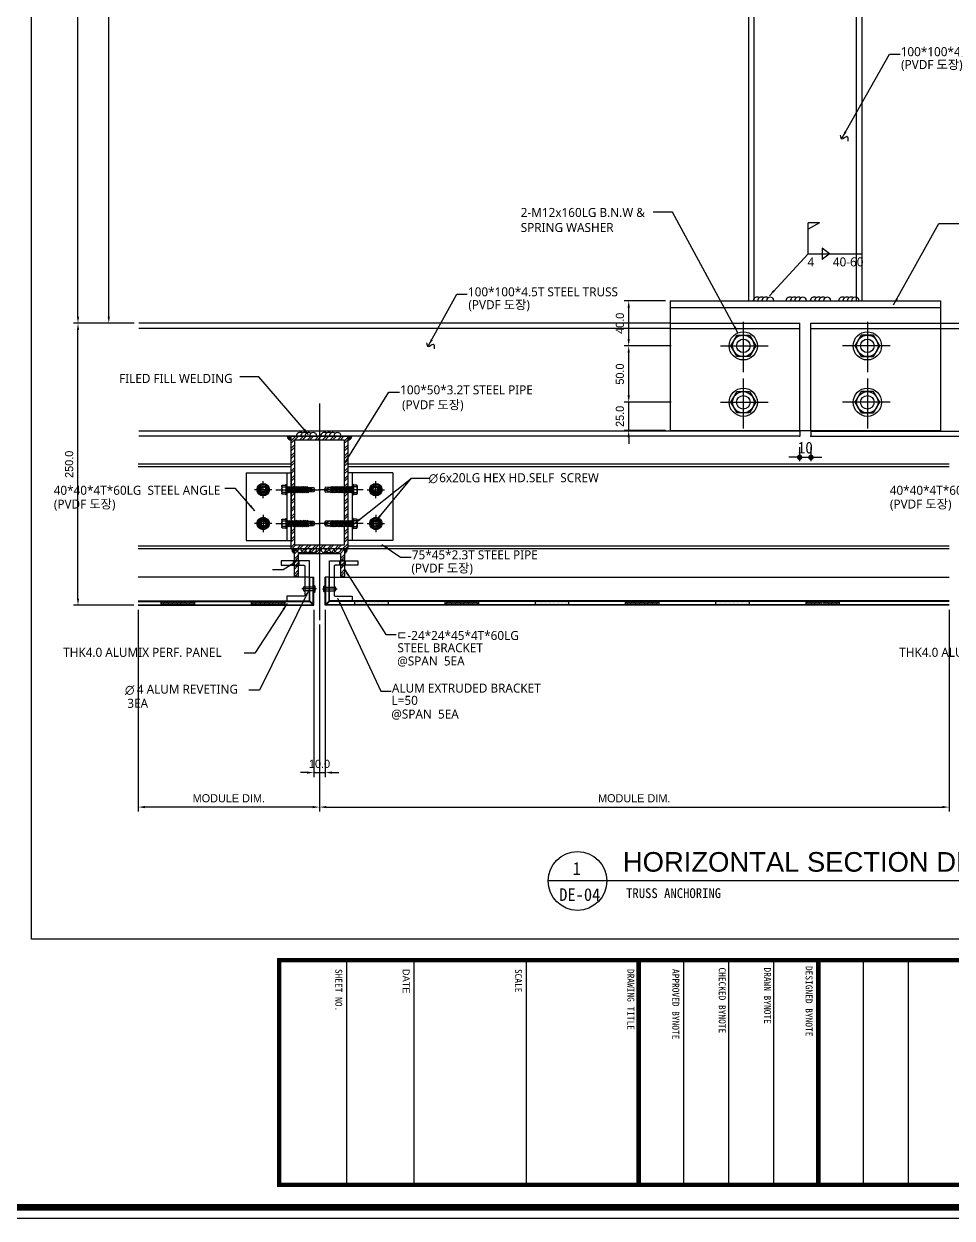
# Model space of a CAD drawing. Header units: millimetres. Extents: x 7297 to 60227, y -7497 to 19324.
# Drawn here: x 44869 to 45692, y 3223 to 4282 of the extents above; entities that cross this region are included whole.
import ezdxf
from ezdxf.enums import TextEntityAlignment as Align

# ---------------------------------------------------------------- set-up
doc = ezdxf.new("R2010")
doc.units = ezdxf.units.MM
for name, color, linetype in [('NS_BRACKET_NUTS', 1, 'Continuous'), ('NS_COL_GREEN', 3, 'Continuous'), ('NS_COL_MAGENTA', 6, 'Continuous'), ('NS_COL_RED', 1, 'Continuous'), ('NS_COL_WHITE', 7, 'Continuous'), ('NS_COL_YELLOW', 2, 'Continuous'), ('NS_DIM', 1, 'Continuous'), ('NS_FORM', 7, 'Continuous'), ('NS_FRAME', 253, 'Continuous'), ('NS_PIPE_FRAME', 2, 'Continuous'), ('NS_TEXT', 2, 'Continuous'), ('NS_TEXT_TITLE', 141, 'Continuous')]:
    doc.layers.add(name, color=color, linetype=linetype)
doc.styles.add('Expo M', font='Expo M.ttf')
doc.styles.add('TITLE BLOCK-V(r1.1)$0$Address', font='arial.ttf')
doc.styles.add('돋움체', font='')
doc.styles.add('맑은고딕', font='malgun.ttf')
doc.styles.get('돋움체').set_extended_font_data('DotumChe')
doc.dimstyles.new('K-D60', dxfattribs={"dimscale": 60, "dimtxt": 3.2, "dimasz": 1.5, "dimexe": 1, "dimexo": 3, "dimgap": 1, "dimtad": 1, "dimdec": 0, "dimzin": 12, "dimdsep": 46, "dimtxsty": '돋움체', "dimblk": 'DOT', "dimcen": 0, "dimdle": 1.5, "dimclrd": 150, "dimclre": 150, "dimclrt": 2, "dimadec": 4, "dimazin": 3, "dimtm": 1e-09, "dimtfac": 1, "dimtdec": 0, "dimtix": 1, "dimtmove": 2, "dimatfit": 0, "dimldrblk": 'DOT', "dimfxl": 1, "dimtolj": 1, "dimtzin": 1, "dimarcsym": 0})
doc.dimstyles.new('N-SPACE', dxfattribs={"dimscale": 4, "dimtxt": 1.8, "dimasz": 1.5, "dimexe": 1, "dimexo": 1, "dimgap": 1, "dimtad": 1, "dimtoh": 1, "dimdec": 1, "dimzin": 1, "dimdsep": 46, "dimtxsty": 'Expo M', "dimcen": 2, "dimclrd": 1, "dimclre": 1, "dimclrt": 2, "dimadec": 1, "dimazin": 0, "dimtfac": 1, "dimtdec": 1, "dimtix": 1, "dimtmove": 1, "dimatfit": 3, "dimfxl": 1, "dimtolj": 1, "dimtzin": 1, "dimarcsym": 0})

# ---------------------------------------------------------------- blocks, each defined once
blk = doc.blocks.new('*D1057')
at = {"layer": 'Defpoints', "color": 0, "transparency": 16777216}
for p in [(45125.7, 3766.5), (45135.7, 3766.5), (45135.7, 3618.2)]:
    blk.add_point(p, dxfattribs=at)
at = {"layer": 'NS_DIM', "color": 1, "lineweight": -2, "transparency": 16777216}
for p, q in [((45125.7, 3762.5), (45125.7, 3614.2)), ((45135.7, 3762.5), (45135.7, 3614.2)), ((45119.7, 3618.2), (45113.7, 3618.2)), ((45125.7, 3618.2), (45135.7, 3618.2)), ((45141.7, 3618.2), (45147.7, 3618.2))]:
    blk.add_line(p, q, dxfattribs=at)
at = {"layer": 'NS_DIM', "color": 1, "transparency": 16777216}
for points in [[(45119.7, 3619.2), (45119.7, 3617.2), (45125.7, 3618.2)], [(45141.7, 3619.2), (45141.7, 3617.2), (45135.7, 3618.2)]]:
    blk.add_solid(points, dxfattribs=at)
at = {"layer": 'NS_DIM', "color": 2, "transparency": 16777216, "insert": (45130.7, 3625.9), "char_height": 7.2, "attachment_point": 5, "style": 'Expo M'}
blk.add_mtext('\\A1;10.0', dxfattribs=at)
blk = doc.blocks.new('HEXA-5.5X30')
for p, q in [((-9.6, 0), (30, 0)), ((-4.5, -3.3), (-4.5, 3.3)), ((0, -2), (0.7, 2)), ((0.4, -2.8), (1.1, 2.8)), ((0.7, 2), (0.5, 2)), ((0.7, 2), (1.1, 2.8)), ((1.1, 2.8), (1.8, 2)), ((1.8, 2), (1.2, -2)), ((1.6, -2), (2.3, 2)), ((1.8, 2), (2.3, 2)), ((2, -2.8), (2.7, 2.8)), ((2.3, 2), (2.7, 2.8)), ((2.7, 2.8), (3.4, 2)), ((3.4, 2), (2.8, -2)), ((3.2, -2), (3.9, 2)), ((3.4, 2), (3.9, 2)), ((3.6, -2.8), (4.3, 2.8)), ((3.9, 2), (4.3, 2.8)), ((4.3, 2.8), (5, 2)), ((5, 2), (4.4, -2)), ((4.8, -2), (5.5, 2)), ((5, 2), (5.5, 2)), ((5.2, -2.8), (5.9, 2.8)), ((5.5, 2), (5.9, 2.8)), ((5.9, 2.8), (6.6, 2)), ((6.6, 2), (6, -2)), ((6.4, -2), (7.1, 2)), ((6.6, 2), (7.1, 2)), ((6.8, -2.8), (7.5, 2.8)), ((7.1, 2), (7.5, 2.8)), ((7.5, 2.8), (8.2, 2)), ((8.2, 2), (7.6, -2)), ((8, -2), (8.7, 2)), ((8.2, 2), (8.7, 2)), ((8.4, -2.8), (9.1, 2.8)), ((8.7, 2), (9.1, 2.8)), ((9.1, 2.8), (9.8, 2)), ((9.8, 2), (9.2, -2)), ((9.6, -2), (10.3, 2)), ((9.8, 2), (10.3, 2)), ((10, -2.8), (10.7, 2.8)), ((10.3, 2), (10.7, 2.8)), ((10.7, 2.8), (11.4, 2)), ((11.4, 2), (10.8, -2)), ((11.2, -2), (11.9, 2)), ((11.4, 2), (11.9, 2)), ((11.6, -2.8), (12.3, 2.8)), ((11.9, 2), (12.3, 2.8)), ((12.3, 2.8), (13, 2)), ((13, 2), (12.4, -2)), ((13, 2), (13.5, 2)), ((13.2, -2.8), (13.9, 2.8)), ((14.6, 2), (15.1, 2)), ((14.8, -2.8), (15.5, 2.8)), ((16.2, 2), (16.7, 2)), ((16.4, -2.8), (17.1, 2.8)), ((17.8, 2), (18.3, 2)), ((18, -2.8), (18.7, 2.8)), ((25, 0), (19, -0.7)), ((25, 0), (19.4, 2)), ((19.4, -2), (25, 0)), ((0.4, -2.8), (0, -2)), ((1.2, -2), (0.4, -2.8)), ((1.2, -2), (1.6, -2)), ((2, -2.8), (1.6, -2)), ((2.8, -2), (2, -2.8)), ((2.8, -2), (3.2, -2)), ((3.6, -2.8), (3.2, -2)), ((4.4, -2), (3.6, -2.8)), ((4.4, -2), (4.8, -2)), ((5.2, -2.8), (4.8, -2)), ((6, -2), (5.2, -2.8)), ((6, -2), (6.4, -2)), ((6.8, -2.8), (6.4, -2)), ((7.6, -2), (6.8, -2.8)), ((7.6, -2), (8, -2)), ((8.4, -2.8), (8, -2)), ((9.2, -2), (8.4, -2.8)), ((9.2, -2), (9.6, -2)), ((10, -2.8), (9.6, -2)), ((10.8, -2), (10, -2.8)), ((10.8, -2), (11.2, -2)), ((11.6, -2.8), (11.2, -2)), ((12.4, -2), (11.6, -2.8)), ((12.4, -2), (12.8, -2)), ((14, -2), (14.4, -2)), ((15.6, -2), (16, -2)), ((17.2, -2), (17.6, -2))]:
    blk.add_line(p, q)
for points in [[(-4.1, -2.5, 0.476693), (-4.1, -4), (-1, -4), (-1, 4), (-4.1, 4, 0.476693), (-4.1, 2.5)], [(-1, 2.5), (-4.1, 2.5, 0.136257), (-4.1, -2.5), (-1, -2.5)]]:
    blk.add_lwpolyline(points, format="xyb")
for points in [[(-1, -4), (-1, -4.5), (0, -4.5), (0, 4.5), (-1, 4.5), (-1, 4)], [(18.8, -2), (23.6, -2.1), (25, 0), (23.6, 2.1), (19.4, 2)]]:
    blk.add_lwpolyline(points)
for points in [[(13.9, 2.8), (14.6, 2), (14, -2), (13.2, -2.8), (12.8, -2), (13.5, 2)], [(15.5, 2.8), (16.2, 2), (15.6, -2), (14.8, -2.8), (14.4, -2), (15.1, 2)], [(17.1, 2.8), (17.8, 2), (17.2, -2), (16.4, -2.8), (16, -2), (16.7, 2)], [(18.7, 2.8), (19.4, 2), (18.8, -2), (18, -2.8), (17.6, -2), (18.3, 2)]]:
    blk.add_lwpolyline(points, close=True)
blk.add_arc((0.5, 2.5), 0.5, 180, 270)
blk = doc.blocks.new('M10-H')
for p, q in [((-15.5, 0), (15.5, 0)), ((0, 15.5), (0, -15.5))]:
    blk.add_line(p, q)
blk.add_lwpolyline([(-4.9, 8.5), (-9.8, 0), (-4.9, -8.5), (4.9, -8.5), (9.8, 0), (4.9, 8.5), (-4.9, 8.5)])
for radius in [10.5, 8.5, 5]:
    blk.add_circle((0, 0), radius)
blk.add_arc((0, 0), 4, 90, 0)
blk = doc.blocks.new('_Dot')
at = {"linetype": 'ByBlock', "lineweight": -2}
blk.add_line((-0.5, 0), (-1, 0), dxfattribs=at)
at = {"linetype": 'ByBlock', "const_width": 0.5}
blk.add_lwpolyline([(-0.25, 0, 1), (0.25, 0, 1)], format="xyb", close=True, dxfattribs=at)
blk = doc.blocks.new('*D113')
at = {"lineweight": -2, "ltscale": 20, "transparency": 16777216}
for p, q in [((45551.7, 3897.7), (45546.8, 3897.7)), ((45556.5, 3906.8), (45556.5, 3894.4)), ((45556.5, 3897.7), (45566.5, 3897.7)), ((45566.5, 3906.8), (45566.5, 3894.4)), ((45571.4, 3897.7), (45576.3, 3897.7))]:
    blk.add_line(p, q, dxfattribs=at)
at = {"ltscale": 20, "transparency": 16777216}
for p in [(45556.5, 3916.5), (45566.5, 3916.5), (45566.5, 3897.7)]:
    blk.add_point(p, dxfattribs=at)
at = {"lineweight": -2, "ltscale": 20, "transparency": 16777216, "xscale": 4.875, "yscale": 4.875, "zscale": 4.875}
blk.add_blockref('_Dot', (45556.5, 3897.7), dxfattribs=at)
at = {"lineweight": -2, "ltscale": 20, "transparency": 16777216, "xscale": 4.875, "yscale": 4.875, "zscale": 4.875, "rotation": 180}
blk.add_blockref('_Dot', (45566.5, 3897.7), dxfattribs=at)
at = {"ltscale": 20, "transparency": 16777216, "insert": (45561.5, 3906.2), "char_height": 10.4, "attachment_point": 5, "style": '돋움체'}
blk.add_mtext('\\A1;10', dxfattribs=at)
blk = doc.blocks.new('*D501')
at = {"layer": 'NS_DIM', "color": 1, "lineweight": -2, "transparency": 16777216}
for p, q in [((44969.9, 3762.5), (44969.9, 3583.6)), ((45130.7, 3749.4), (45130.7, 3583.6)), ((45124.7, 3587.6), (44975.9, 3587.6))]:
    blk.add_line(p, q, dxfattribs=at)
at = {"layer": 'NS_DIM', "color": 1, "transparency": 16777216}
for points in [[(44975.9, 3588.6), (44975.9, 3586.6), (44969.9, 3587.6)], [(45124.7, 3588.6), (45124.7, 3586.6), (45130.7, 3587.6)]]:
    blk.add_solid(points, dxfattribs=at)
at = {"layer": 'NS_DIM', "color": 2, "transparency": 16777216, "insert": (45050.3, 3595.4), "char_height": 7.2, "attachment_point": 5, "style": 'Expo M'}
blk.add_mtext('\\A1;MODULE DIM.', dxfattribs=at)
blk = doc.blocks.new('*D500')
at = {"layer": 'NS_DIM', "color": 1, "lineweight": -2, "transparency": 16777216}
for p, q in [((45689, 3762.5), (45689, 3583.6)), ((45130.7, 3749.4), (45130.7, 3583.6)), ((45136.7, 3587.6), (45683, 3587.6))]:
    blk.add_line(p, q, dxfattribs=at)
at = {"layer": 'NS_DIM', "color": 1, "transparency": 16777216}
for points in [[(45136.7, 3588.6), (45136.7, 3586.6), (45130.7, 3587.6)], [(45683, 3588.6), (45683, 3586.6), (45689, 3587.6)]]:
    blk.add_solid(points, dxfattribs=at)
at = {"layer": 'NS_DIM', "color": 2, "transparency": 16777216, "insert": (45409.8, 3595.4), "char_height": 7.2, "attachment_point": 5, "style": 'Expo M'}
blk.add_mtext('\\A1;MODULE DIM.', dxfattribs=at)
blk = doc.blocks.new('*D497')
at = {"layer": 'NS_DIM', "color": 1, "lineweight": -2, "transparency": 16777216}
for p, q in [((44966.3, 4016.5), (44912.5, 4016.5)), ((44916.5, 3772.5), (44916.5, 4010.5)), ((44965.9, 3766.5), (44912.5, 3766.5))]:
    blk.add_line(p, q, dxfattribs=at)
at = {"layer": 'NS_DIM', "color": 1, "transparency": 16777216}
for points in [[(44915.5, 4010.5), (44917.5, 4010.5), (44916.5, 4016.5)], [(44915.5, 3772.5), (44917.5, 3772.5), (44916.5, 3766.5)]]:
    blk.add_solid(points, dxfattribs=at)
at = {"layer": 'NS_DIM', "color": 2, "transparency": 16777216, "insert": (44908.7, 3891.5), "char_height": 7.2, "attachment_point": 5, "rotation": 90, "style": 'Expo M'}
blk.add_mtext('\\A1;250.0', dxfattribs=at)
blk = doc.blocks.new('*D496')
at = {"layer": 'NS_DIM', "color": 1, "lineweight": -2, "transparency": 16777216}
for p, q in [((44970.2, 4826.5), (44912.5, 4826.5)), ((44916.5, 4022.5), (44916.5, 4820.5)), ((44966.3, 4016.5), (44912.5, 4016.5))]:
    blk.add_line(p, q, dxfattribs=at)
at = {"layer": 'NS_DIM', "color": 1, "transparency": 16777216}
for points in [[(44915.5, 4820.5), (44917.5, 4820.5), (44916.5, 4826.5)], [(44915.5, 4022.5), (44917.5, 4022.5), (44916.5, 4016.5)]]:
    blk.add_solid(points, dxfattribs=at)
at = {"layer": 'NS_DIM', "color": 2, "transparency": 16777216, "insert": (44908.7, 4421.5), "char_height": 7.2, "attachment_point": 5, "rotation": 90, "style": 'Expo M'}
blk.add_mtext('\\A1;810.0', dxfattribs=at)
blk = doc.blocks.new('*D495')
at = {"layer": 'NS_DIM', "color": 1, "lineweight": -2, "transparency": 16777216}
for p, q in [((45404.9, 3952.5), (45404.9, 3958.5)), ((45442.5, 3946.5), (45400.9, 3946.5)), ((45404.9, 3921.5), (45404.9, 3946.5)), ((45437.5, 3921.5), (45400.9, 3921.5)), ((45404.9, 3915.5), (45404.9, 3909.5))]:
    blk.add_line(p, q, dxfattribs=at)
at = {"layer": 'NS_DIM', "color": 1, "transparency": 16777216}
for points in [[(45403.9, 3952.5), (45405.9, 3952.5), (45404.9, 3946.5)], [(45403.9, 3915.5), (45405.9, 3915.5), (45404.9, 3921.5)]]:
    blk.add_solid(points, dxfattribs=at)
at = {"layer": 'NS_DIM', "color": 2, "transparency": 16777216, "insert": (45397.1, 3934), "char_height": 7.2, "attachment_point": 5, "rotation": 90, "style": 'Expo M'}
blk.add_mtext('\\A1;25.0', dxfattribs=at)
blk = doc.blocks.new('*D494')
at = {"layer": 'NS_DIM', "color": 1, "lineweight": -2, "transparency": 16777216}
for p, q in [((45442.5, 3996.5), (45400.9, 3996.5)), ((45404.9, 3952.5), (45404.9, 3990.5)), ((45442.5, 3946.5), (45400.9, 3946.5))]:
    blk.add_line(p, q, dxfattribs=at)
at = {"layer": 'NS_DIM', "color": 1, "transparency": 16777216}
for points in [[(45403.9, 3990.5), (45405.9, 3990.5), (45404.9, 3996.5)], [(45403.9, 3952.5), (45405.9, 3952.5), (45404.9, 3946.5)]]:
    blk.add_solid(points, dxfattribs=at)
at = {"layer": 'NS_DIM', "color": 2, "transparency": 16777216, "insert": (45397.1, 3971.5), "char_height": 7.2, "attachment_point": 5, "rotation": 90, "style": 'Expo M'}
blk.add_mtext('\\A1;50.0', dxfattribs=at)
blk = doc.blocks.new('*D493')
at = {"layer": 'NS_DIM', "color": 1, "lineweight": -2, "transparency": 16777216}
for p, q in [((45437.5, 4036.5), (45400.9, 4036.5)), ((45404.9, 4002.5), (45404.9, 4030.5)), ((45442.5, 3996.5), (45400.9, 3996.5))]:
    blk.add_line(p, q, dxfattribs=at)
at = {"layer": 'NS_DIM', "color": 1, "transparency": 16777216}
for points in [[(45403.9, 4030.5), (45405.9, 4030.5), (45404.9, 4036.5)], [(45403.9, 4002.5), (45405.9, 4002.5), (45404.9, 3996.5)]]:
    blk.add_solid(points, dxfattribs=at)
at = {"layer": 'NS_DIM', "color": 2, "transparency": 16777216, "insert": (45397.1, 4016.5), "char_height": 7.2, "attachment_point": 5, "rotation": 90, "style": 'Expo M'}
blk.add_mtext('\\A1;40.0', dxfattribs=at)
blk = doc.blocks.new('*D492')
at = {"layer": 'NS_DIM', "color": 1, "lineweight": -2, "transparency": 16777216}
for p, q in [((44970.2, 4623.5), (44939.8, 4623.5)), ((44943.8, 4022.5), (44943.8, 4617.5)), ((44966.3, 4016.5), (44939.8, 4016.5))]:
    blk.add_line(p, q, dxfattribs=at)
at = {"layer": 'NS_DIM', "color": 1, "transparency": 16777216}
for points in [[(44942.8, 4617.5), (44944.8, 4617.5), (44943.8, 4623.5)], [(44942.8, 4022.5), (44944.8, 4022.5), (44943.8, 4016.5)]]:
    blk.add_solid(points, dxfattribs=at)
at = {"layer": 'NS_DIM', "color": 2, "transparency": 16777216, "insert": (44936.1, 4320), "char_height": 7.2, "attachment_point": 5, "rotation": 90, "style": 'Expo M'}
blk.add_mtext('\\A1;607.0', dxfattribs=at)
blk = doc.blocks.new('AL-TEMPLATE')
at = {"color": 8}
for p, q in [((2716.82, 1259.85), (2800.02, 1259.85)), ((2716.82, 1243.21), (2800.02, 1243.21)), ((2716.82, 1209.93), (2800.02, 1209.93)), ((2716.82, 1193.29), (2800.02, 1193.29)), ((2716.82, 1176.65), (2800.02, 1176.65)), ((2716.82, 1118.41), (2800.02, 1118.41)), ((2716.82, 1076.81), (2800.02, 1076.81)), ((2716.82, 1051.85), (2800.02, 1051.85))]:
    blk.add_line(p, q, dxfattribs=at)
at = {"color": 7, "ltscale": 2}
blk.add_lwpolyline([(1972.34, 1515.25), (1972.34, 921.25), (2812.34, 921.25), (2812.34, 1515.25)], close=True, dxfattribs=at)
at = {"color": 8}
for points, const_width in [([(1976.34, 1509.45), (2808.34, 1509.45), (2808.34, 927.05), (1976.34, 927.05)], 2.5), ([(2716.82, 1409.8), (2800.02, 1409.8), (2800.02, 1026.89), (2716.82, 1026.89)], 1.66)]:
    blk.add_lwpolyline(points, close=True, dxfattribs=dict(at, const_width=const_width))
at = {"color": 9}
blk.add_lwpolyline([(1984.07, 1501.32), (2709.08, 1501.32), (2709.08, 935.18), (1984.07, 935.18)], close=True, dxfattribs=at)
at = {"color": 8, "const_width": 1.66}
for points in [[(2716.82, 1226.57), (2800.02, 1226.57)], [(2716.82, 1160.01), (2800.02, 1160.01)]]:
    blk.add_lwpolyline(points, dxfattribs=at)
at = {"color": 8, "attachment_point": 1}
for s, insert, char_height, width in [('DESIGNED BYNOTE', (2719.01, 1224.39), 2.5559, 438.9676), ('DRAWN BYNOTE', (2719.56, 1209.04), 2.5559, 438.9676), ('CHECKED BYNOTE', (2719.56, 1192.25), 2.5559, 438.9676), ('APPROVED BYNOTE', (2720.1, 1175.04), 2.5559, 438.9676), ('DRAWING TITLE', (2720.1, 1158.4), 2.5559, 438.9675), ('SCALE', (2720.1, 1116.8), 2.556, 438.9675), ('{\\fﾱﾼﾸﾲ|b0|i0|c129|p49;DATE}', (2720.1, 1075.2), 2.5559, 438.9675), ('SHEET NO.', (2720.1, 1050.24), 2.556, 438.9675)]:
    blk.add_mtext(s, dxfattribs=dict(at, insert=insert, char_height=char_height, width=width))

msp = doc.modelspace()

# ---------------------------------------------------------------- hatches: boundary and pattern name
at = {"layer": 'NS_COL_WHITE', "ltscale": 20}
h = msp.add_hatch(dxfattribs=at)
h.set_pattern_fill('ANSI32', color=256, scale=0.5)
h.set_pattern_definition([(45, (-856998.2986, -1038721.2185), (-3.367596045, 3.367596045), []), (45, (-856996.0536, -1038721.2185), (-3.367596045, 3.367596045), [])])
edge = h.paths.add_edge_path()
edge.add_line((45112.19, 3792.46), (45112.19, 3812.5))
edge.add_line((45112.19, 3812.5), (45149.19, 3812.5))
edge.add_line((45149.19, 3812.5), (45149.19, 3792.46))
edge.add_line((45149.19, 3792.46), (45153.19, 3792.46))
edge.add_line((45153.19, 3792.46), (45153.19, 3814.5))
edge.add_arc((45151.19, 3814.5), 2, 0, 90)
edge.add_line((45151.19, 3816.5), (45110.19, 3816.5))
edge.add_arc((45110.19, 3814.5), 2, 90, 180)
edge.add_line((45108.19, 3814.5), (45108.19, 3792.46))
edge.add_line((45108.19, 3792.46), (45112.19, 3792.46))
at = {"layer": 'NS_COL_YELLOW', "ltscale": 20}
h = msp.add_hatch(dxfattribs=at)
h.set_pattern_fill('DOTS', color=256, scale=0.5)
h.set_pattern_definition([(0, (-857005.0565, -1038716.2185), (0.396875, 0.79375), [0, -0.79375])])
h.paths.add_polyline_path([(45019.83, 3770.5), (44990.08, 3770.5), (44990.08, 3770), (45019.83, 3770)])
h.paths.add_polyline_path([(45019.83, 3770), (44990.08, 3770), (44990.08, 3767), (45019.83, 3767)])
h.paths.add_polyline_path([(45019.83, 3767), (44990.08, 3767), (44990.08, 3766.5), (45019.83, 3766.5)])
h = msp.add_hatch(dxfattribs=at)
h.set_pattern_fill('DOTS', color=256, scale=0.5)
h.set_pattern_definition([(0, (-856925.0565, -1038716.2185), (0.396875, 0.79375), [0, -0.79375])])
h.paths.add_polyline_path([(45099.83, 3770.5), (45070.08, 3770.5), (45070.08, 3770), (45099.83, 3770)])
h.paths.add_polyline_path([(45099.83, 3770), (45070.08, 3770), (45070.08, 3767), (45099.83, 3767)])
h.paths.add_polyline_path([(45099.83, 3767), (45070.08, 3767), (45070.08, 3766.5), (45099.83, 3766.5)])
h = msp.add_hatch(dxfattribs=at)
h.set_pattern_fill('DOTS', color=256, scale=0.5)
h.set_pattern_definition([(0, (-856833.3033, -1038716.2185), (0.396875, 0.79375), [0, -0.79375])])
h.paths.add_polyline_path([(45191.58, 3770.5), (45161.84, 3770.5), (45161.84, 3770), (45191.58, 3770)])
h.paths.add_polyline_path([(45191.58, 3770), (45161.84, 3770), (45161.84, 3767), (45191.58, 3767)])
h.paths.add_polyline_path([(45191.58, 3767), (45161.84, 3767), (45161.84, 3766.5), (45191.58, 3766.5)])
h = msp.add_hatch(dxfattribs=at)
h.set_pattern_fill('DOTS', color=256, scale=0.5)
h.set_pattern_definition([(0, (-856753.3033, -1038716.2185), (0.396875, 0.79375), [0, -0.79375])])
h.paths.add_polyline_path([(45271.58, 3770.5), (45241.84, 3770.5), (45241.84, 3770), (45271.58, 3770)])
h.paths.add_polyline_path([(45271.58, 3770), (45241.84, 3770), (45241.84, 3767), (45271.58, 3767)])
h.paths.add_polyline_path([(45271.58, 3767), (45241.84, 3767), (45241.84, 3766.5), (45271.58, 3766.5)])
h = msp.add_hatch(dxfattribs=at)
h.set_pattern_fill('DOTS', color=256, scale=0.5)
h.set_pattern_definition([(0, (-856673.3033, -1038716.2185), (0.396875, 0.79375), [0, -0.79375])])
h.paths.add_polyline_path([(45351.58, 3770.5), (45321.84, 3770.5), (45321.84, 3770), (45351.58, 3770)])
h.paths.add_polyline_path([(45351.58, 3770), (45321.84, 3770), (45321.84, 3767), (45351.58, 3767)])
h.paths.add_polyline_path([(45351.58, 3767), (45321.84, 3767), (45321.84, 3766.5), (45351.58, 3766.5)])
h = msp.add_hatch(dxfattribs=at)
h.set_pattern_fill('DOTS', color=256, scale=0.5)
h.set_pattern_definition([(0, (-856593.3033, -1038716.2185), (0.396875, 0.79375), [0, -0.79375])])
h.paths.add_polyline_path([(45431.58, 3770.5), (45401.84, 3770.5), (45401.84, 3770), (45431.58, 3770)])
h.paths.add_polyline_path([(45431.58, 3770), (45401.84, 3770), (45401.84, 3767), (45431.58, 3767)])
h.paths.add_polyline_path([(45431.58, 3767), (45401.84, 3767), (45401.84, 3766.5), (45431.58, 3766.5)])
h = msp.add_hatch(dxfattribs=at)
h.set_pattern_fill('DOTS', color=256, scale=0.5)
h.set_pattern_definition([(0, (-856513.3033, -1038716.2185), (0.396875, 0.79375), [0, -0.79375])])
h.paths.add_polyline_path([(45511.58, 3770.5), (45481.84, 3770.5), (45481.84, 3770), (45511.58, 3770)])
h.paths.add_polyline_path([(45511.58, 3770), (45481.84, 3770), (45481.84, 3767), (45511.58, 3767)])
h.paths.add_polyline_path([(45511.58, 3767), (45481.84, 3767), (45481.84, 3766.5), (45511.58, 3766.5)])
h = msp.add_hatch(dxfattribs=at)
h.set_pattern_fill('DOTS', color=256, scale=0.5)
h.set_pattern_definition([(0, (-856433.3033, -1038716.2185), (0.396875, 0.79375), [0, -0.79375])])
h.paths.add_polyline_path([(45591.58, 3770.5), (45561.84, 3770.5), (45561.84, 3770), (45591.58, 3770)])
h.paths.add_polyline_path([(45591.58, 3770), (45561.84, 3770), (45561.84, 3767), (45591.58, 3767)])
h.paths.add_polyline_path([(45591.58, 3767), (45561.84, 3767), (45561.84, 3766.5), (45591.58, 3766.5)])
at = {"layer": 'NS_PIPE_FRAME', "ltscale": 20}
h = msp.add_hatch(dxfattribs=at)
h.set_pattern_fill('ANSI32', color=256, scale=0.5)
h.set_pattern_definition([(45, (-856833.3033, -1038765.113), (-3.367596045, 3.367596045), []), (45, (-856831.058, -1038765.113), (-3.367596045, 3.367596045), [])])
h.paths.add_polyline_path([(45108.89, 3913.3), (45152.49, 3913.3), (45152.49, 3819.7), (45108.89, 3819.7)], flags=16)
h.paths.add_polyline_path([(45105.69, 3916.5), (45155.69, 3916.5), (45155.69, 3816.5), (45105.69, 3816.5)])

# ---------------------------------------------------------------- linework, layer by layer
at = {"layer": 'NS_COL_GREEN'}
for p, q in [((45121.69, 3770.86), (45121.69, 3791.5)), ((45121.69, 3791.5), (45125.69, 3791.5)), ((45125.69, 3766.5), (45125.69, 3791.5)), ((45135.69, 3766.5), (45135.69, 3791.5)), ((45139.69, 3791.5), (45135.69, 3791.5)), ((45139.69, 3770.86), (45139.69, 3791.5)), ((44969.88, 3770.5), (45121.33, 3770.5)), ((45689, 3770.5), (45140.04, 3770.5)), ((44969.88, 3766.5), (45125.69, 3766.5)), ((45689, 3766.5), (45135.69, 3766.5))]:
    msp.add_line(p, q, dxfattribs=at)
at = {"layer": 'NS_COL_MAGENTA'}
for p, q in [((45108.19, 3806.5), (45112.19, 3806.5)), ((45108.19, 3801.5), (45112.19, 3801.5)), ((45153.19, 3806.5), (45149.19, 3806.5)), ((45153.19, 3801.5), (45149.19, 3801.5)), ((45122.19, 3770.36), (45122.19, 3791.5)), ((45125.19, 3767.5), (45125.19, 3791.5)), ((45136.19, 3767.5), (45136.19, 3791.5)), ((45139.19, 3770.36), (45139.19, 3791.5)), ((44969.88, 3770), (45121.83, 3770)), ((45121.33, 3770.5), (45124.82, 3767.02)), ((45121.69, 3770.86), (45125.17, 3767.37)), ((45139.69, 3770.86), (45136.2, 3767.37)), ((45140.04, 3770.5), (45136.56, 3767.02)), ((45689, 3770), (45139.54, 3770)), ((44969.88, 3767), (45124.69, 3767)), ((45689, 3767), (45136.69, 3767))]:
    msp.add_line(p, q, dxfattribs=at)
for points in [[(45501.04, 3987), (45495.56, 3996.5), (45501.04, 4006), (45512.01, 4006), (45517.5, 3996.5), (45512.01, 3987)], [(45622.01, 3987), (45627.5, 3996.5), (45622.01, 4006), (45611.04, 4006), (45605.56, 3996.5), (45611.04, 3987)], [(45501.04, 3937), (45495.56, 3946.5), (45501.04, 3956), (45512.01, 3956), (45517.5, 3946.5), (45512.01, 3937)], [(45622.01, 3937), (45627.5, 3946.5), (45622.01, 3956), (45611.04, 3956), (45605.56, 3946.5), (45611.04, 3937)]]:
    msp.add_lwpolyline(points, close=True, dxfattribs=at)
msp.add_lwpolyline([(45112.19, 3792.46), (45112.19, 3812.5), (45149.19, 3812.5), (45149.19, 3792.46), (45153.19, 3792.46), (45153.19, 3814.5, 0.4142136), (45151.19, 3816.5), (45110.19, 3816.5, 0.4142136), (45108.19, 3814.5), (45108.19, 3792.46), (45112.19, 3792.46)], format="xyb", dxfattribs=at)
for centre, radius in [((45506.53, 3996.5), 12.5), ((45506.53, 3996.5), 9.5), ((45506.53, 3996.5), 6), ((45616.53, 3996.5), 12.5), ((45616.53, 3996.5), 9.5), ((45616.53, 3996.5), 6), ((45506.53, 3946.5), 12.5), ((45506.53, 3946.5), 9.5), ((45506.53, 3946.5), 6), ((45616.53, 3946.5), 12.5), ((45616.53, 3946.5), 9.5), ((45616.53, 3946.5), 6)]:
    msp.add_circle(centre, radius, dxfattribs=at)
at = {"layer": 'NS_COL_MAGENTA', "ltscale": 50}
for centre in [(45080.69, 3869), (45180.69, 3869), (45080.69, 3839), (45180.69, 3839)]:
    msp.add_circle(centre, 5.53, dxfattribs=at)
for centre, radius, start, end in [((45080.69, 3869), 3.78, 292.61987, 67.38014), ((45180.69, 3869), 4.73, 112.61986, 247.38013), ((45180.69, 3839), 4.73, 112.61987, 247.38014), ((45080.69, 3839), 3.78, 292.61986, 67.38013)]:
    msp.add_arc(centre, radius, start, end, dxfattribs=at)
at = {"layer": 'NS_COL_MAGENTA'}
for centre, start, end in [((45124.69, 3767.5), 270, 0), ((45136.69, 3767.5), 180, 270)]:
    msp.add_arc(centre, 0.5, start, end, dxfattribs=at)
at = {"layer": 'NS_COL_RED', "ltscale": 20}
for p, q in [((45511.53, 4036.5), (45511.53, 4996.5)), ((45441.53, 4016.5), (44970.33, 4016.5)), ((45506.53, 4017.69), (45506.53, 3973.29)), ((45616.53, 4017.69), (45616.53, 3973.29)), ((45681.53, 4016.5), (46141, 4016.5)), ((45486.35, 3996.5), (45528.68, 3996.5)), ((45636.71, 3996.5), (45594.38, 3996.5)), ((45506.53, 3967.69), (45506.53, 3923.29)), ((45616.53, 3967.69), (45616.53, 3923.29)), ((45486.35, 3946.5), (45528.68, 3946.5)), ((45636.71, 3946.5), (45594.38, 3946.5)), ((45556.53, 3921.5), (45556.53, 3916.5)), ((45566.53, 3921.5), (45566.53, 3916.5)), ((45556.53, 3916.5), (44970.33, 3916.5)), ((45566.53, 3916.5), (46141, 3916.5)), ((45105.69, 3891.5), (44969.88, 3891.5)), ((45689, 3891.5), (45155.69, 3891.5)), ((45689, 3816.5), (44969.88, 3816.5))]:
    msp.add_line(p, q, dxfattribs=at)
at = {"layer": 'NS_COL_RED', "ltscale": 0.2}
msp.add_line((45130.69, 3945.3), (45130.69, 3753.39), dxfattribs=at)
at = {"layer": 'NS_COL_RED'}
for p, q in [((45127.9, 3780.99), (45115.08, 3780.99)), ((45117.69, 3783.39), (45117.69, 3778.59)), ((45125.69, 3782.59), (45117.69, 3782.59)), ((45125.69, 3782.59), (45117.69, 3782.59)), ((45126.89, 3783.39), (45125.69, 3784.19)), ((45126.89, 3783.39), (45125.69, 3784.19)), ((45125.69, 3777.79), (45125.69, 3784.19)), ((45126.89, 3778.59), (45126.89, 3783.39)), ((45126.89, 3778.59), (45126.89, 3783.39)), ((45133.48, 3780.99), (45146.29, 3780.99)), ((45134.49, 3783.39), (45135.69, 3784.19)), ((45134.49, 3783.39), (45135.69, 3784.19)), ((45134.49, 3778.59), (45134.49, 3783.39)), ((45134.49, 3778.59), (45134.49, 3783.39)), ((45135.69, 3777.79), (45135.69, 3784.19)), ((45135.69, 3782.59), (45143.69, 3782.59)), ((45135.69, 3782.59), (45143.69, 3782.59)), ((45143.69, 3783.39), (45143.69, 3778.59)), ((45125.69, 3779.39), (45117.69, 3779.39)), ((45125.69, 3779.39), (45117.69, 3779.39)), ((45125.69, 3777.79), (45126.89, 3778.59)), ((45125.69, 3777.79), (45126.89, 3778.59)), ((45135.69, 3777.79), (45134.49, 3778.59)), ((45135.69, 3777.79), (45134.49, 3778.59)), ((45135.69, 3779.39), (45143.69, 3779.39)), ((45135.69, 3779.39), (45143.69, 3779.39))]:
    msp.add_line(p, q, dxfattribs=at)
msp.add_lwpolyline([(45511.53, 4996.5), (45611.53, 4996.5), (45611.53, 4036.5)], dxfattribs=at)
for points in [[(45105.69, 3916.5), (45155.69, 3916.5), (45155.69, 3816.5), (45105.69, 3816.5)], [(45108.89, 3913.3), (45152.49, 3913.3), (45152.49, 3819.7), (45108.89, 3819.7)]]:
    msp.add_lwpolyline(points, close=True, dxfattribs=at)
for centre, radius, start, end in [((45118.69, 3780.99), 2.6, 112.61986, 247.38014), ((45118.69, 3780.99), 2.6, 112.61986, 247.38014), ((45126.89, 3780.99), 0.4, 270, 90), ((45134.49, 3780.99), 0.4, 90, 270), ((45142.69, 3780.99), 2.6, 292.61986, 67.38014), ((45142.69, 3780.99), 2.6, 292.61986, 67.38014)]:
    msp.add_arc(centre, radius, start, end, dxfattribs=at)
at = {"layer": 'NS_COL_WHITE', "ltscale": 0.1}
for p, q in [((45441.53, 4030.5), (45681.53, 4030.5)), ((45441.53, 4016.5), (45556.53, 4016.5)), ((45556.53, 3921.5), (45556.53, 4016.5)), ((45566.53, 4016.5), (45681.53, 4016.5)), ((45566.53, 3921.5), (45566.53, 4016.5)), ((45441.53, 4012), (44970.33, 4012)), ((45441.53, 4012), (45556.53, 4012)), ((45566.53, 4012), (45681.53, 4012)), ((45681.53, 4012), (46141, 4012)), ((45556.53, 3921), (44970.33, 3921)), ((45566.53, 3921), (46141, 3921))]:
    msp.add_line(p, q, dxfattribs=at)
at = {"layer": 'NS_COL_WHITE', "ltscale": 0.5}
for p, q in [((45107.69, 3802), (45107.69, 3806)), ((45112.69, 3802), (45112.69, 3806)), ((45148.69, 3802), (45148.69, 3806)), ((45153.69, 3802), (45153.69, 3806))]:
    msp.add_line(p, q, dxfattribs=at)
at = {"layer": 'NS_COL_WHITE', "ltscale": 20}
for p, q in [((45121.69, 3791.5), (44969.88, 3791.5)), ((45139.69, 3791.5), (45689, 3791.5))]:
    msp.add_line(p, q, dxfattribs=at)
at = {"layer": 'NS_COL_WHITE'}
msp.add_line((45780.5, 3522.15), (45333.4, 3522.15), dxfattribs=at)
at = {"layer": 'NS_COL_WHITE', "ltscale": 0.5}
for points in [[(45101.69, 3774.5), (45101.69, 3770.5), (45121.69, 3770.5), (45121.69, 3806), (45096.69, 3806), (45096.69, 3802), (45116.69, 3802, -0.4142136), (45117.69, 3801), (45117.69, 3775.5, -0.4142136), (45116.69, 3774.5)], [(45159.69, 3774.5), (45159.69, 3770.5), (45139.69, 3770.5), (45139.69, 3806), (45164.69, 3806), (45164.69, 3802), (45144.69, 3802, 0.4142136), (45143.69, 3801), (45143.69, 3775.5, 0.4142136), (45144.69, 3774.5)]]:
    msp.add_lwpolyline(points, format="xyb", close=True, dxfattribs=at)
at = {"layer": 'NS_COL_WHITE'}
msp.add_circle((45359.47, 3522.15), 26.08, dxfattribs=at)
at = {"layer": 'NS_COL_YELLOW', "ltscale": 20}
for p, q in [((45441.53, 4036.5), (45441.53, 3921.5)), ((45441.53, 4036.5), (45681.53, 4036.5)), ((45681.53, 4036.5), (45681.53, 3921.5)), ((45441.53, 3921.5), (45681.53, 3921.5)), ((45065.69, 3884), (45065.69, 3824)), ((45065.69, 3884), (45105.69, 3884)), ((45101.69, 3884), (45101.69, 3824)), ((45105.69, 3884), (45105.69, 3824)), ((45155.69, 3884), (45155.69, 3824)), ((45195.69, 3884), (45155.69, 3884)), ((45159.69, 3884), (45159.69, 3824)), ((45195.69, 3884), (45195.69, 3824)), ((45065.69, 3824), (45105.69, 3824)), ((45195.69, 3824), (45155.69, 3824)), ((44990.08, 3770.5), (44990.08, 3766.5)), ((45019.83, 3770.5), (45019.83, 3766.5)), ((45070.08, 3770.5), (45070.08, 3766.5)), ((45099.83, 3770.5), (45099.83, 3766.5)), ((45161.84, 3770.5), (45161.84, 3766.5)), ((45191.58, 3770.5), (45191.58, 3766.5)), ((45241.84, 3770.5), (45241.84, 3766.5)), ((45271.58, 3770.5), (45271.58, 3766.5)), ((45321.84, 3770.5), (45321.84, 3766.5)), ((45351.58, 3770.5), (45351.58, 3766.5)), ((45401.84, 3770.5), (45401.84, 3766.5)), ((45431.58, 3770.5), (45431.58, 3766.5)), ((45481.84, 3770.5), (45481.84, 3766.5)), ((45511.58, 3770.5), (45511.58, 3766.5)), ((45561.84, 3770.5), (45561.84, 3766.5)), ((45591.58, 3770.5), (45591.58, 3766.5))]:
    msp.add_line(p, q, dxfattribs=at)
for centre, radius, start, end in [((45518.67, 4036.5), 3.26, 53.191, 180), ((45522.58, 4036.5), 3.26, 54.88752, 180), ((45526.33, 4036.5), 3.26, 52.32857, 180), ((45530.31, 4036.5), 3.26, 0, 180), ((45547.72, 4036.5), 3.26, 53.191, 180), ((45551.62, 4036.5), 3.26, 54.88752, 180), ((45555.37, 4036.5), 3.26, 52.32857, 180), ((45559.36, 4036.5), 3.26, 0, 180), ((45569.21, 4036.5), 3.26, 53.191, 180), ((45573.12, 4036.5), 3.26, 54.88752, 180), ((45576.87, 4036.5), 3.26, 52.32857, 180), ((45580.86, 4036.5), 3.26, 0, 180), ((45594.28, 4036.5), 3.26, 53.191, 180), ((45598.19, 4036.5), 3.26, 54.88752, 180), ((45601.94, 4036.5), 3.26, 52.32857, 180), ((45605.92, 4036.5), 3.26, 0, 180), ((45113.45, 3916.5), 3.26, 53.191, 180), ((45117.36, 3916.5), 3.26, 54.88752, 180), ((45121.11, 3916.5), 3.26, 52.32857, 180), ((45125.09, 3916.5), 3.26, 0, 180), ((45134.95, 3916.5), 3.26, 53.191, 180), ((45138.85, 3916.5), 3.26, 54.88752, 180), ((45142.6, 3916.5), 3.26, 52.32857, 180), ((45146.59, 3916.5), 3.26, 0, 180), ((45105.69, 3916.5), 3.56, 180, 270), ((45105.69, 3916.5), 2.56, 180, 270), ((45105.69, 3916.5), 1.56, 180, 270), ((45155.69, 3916.5), 1.56, 270, 0), ((45155.69, 3916.5), 2.56, 270, 0), ((45155.69, 3916.5), 3.56, 270, 0), ((45110.19, 3816.5), 4.24, 180, 241.87379), ((45110.19, 3816.5), 3.24, 180, 231.91718), ((45110.19, 3816.5), 2.24, 180, 214.09978), ((45113.45, 3816.5), 3.26, 180, 306.809), ((45117.36, 3816.5), 3.26, 180, 305.11248), ((45121.11, 3816.5), 3.26, 180, 307.67143), ((45125.09, 3816.5), 3.26, 180, 0), ((45134.95, 3816.5), 3.26, 180, 306.809), ((45138.85, 3816.5), 3.26, 180, 305.11248), ((45142.6, 3816.5), 3.26, 180, 307.67143), ((45146.59, 3816.5), 3.26, 180, 0), ((45151.19, 3816.5), 2.24, 325.90022, 0), ((45151.19, 3816.5), 3.24, 308.08282, 0), ((45151.19, 3816.5), 4.24, 298.12621, 0)]:
    msp.add_arc(centre, radius, start, end, dxfattribs=at)
for points in [[(45592.42, 4183.22), (45593.83, 4180.06), (45598.47, 4182.29), (45599.23, 4178.01)], [(45225.61, 3999.09), (45227.02, 3995.92), (45231.66, 3998.15), (45232.42, 3993.87)]]:
    msp.add_spline(points, degree=3, dxfattribs=at)
at = {"layer": 'NS_DIM'}
for p, q in [((45564.07, 4077.98), (45564.07, 4105.55)), ((45574.08, 4105.55), (45564.07, 4099.91)), ((45574.08, 4105.55), (45564.07, 4105.55)), ((45582.95, 4077.98), (45576.59, 4083.01)), ((45576.59, 4083.01), (45576.59, 4072.95)), ((45582.95, 4077.98), (45576.59, 4072.95))]:
    msp.add_line(p, q, dxfattribs=at)
at = {"layer": 'NS_FRAME', "ltscale": 0.1}
for p, q in [((45516.03, 4036.5), (45516.03, 4996.5)), ((45607.03, 4036.5), (45607.03, 4996.5)), ((45105.69, 3889.2), (44969.88, 3889.2)), ((45689, 3889.2), (45155.69, 3889.2)), ((45105.69, 3818.8), (44969.88, 3818.8)), ((45689, 3818.8), (45155.69, 3818.8))]:
    msp.add_line(p, q, dxfattribs=at)
at = {"layer": 'NS_FRAME'}
for centre in [(45080.69, 3869), (45180.69, 3869), (45080.69, 3839), (45180.69, 3839)]:
    msp.add_circle(centre, 3.2, dxfattribs=at)

# ---------------------------------------------------------------- block references
at = {"layer": 'NS_BRACKET_NUTS', "xscale": -1, "rotation": 180}
for p in [(45101.69, 3869), (45101.69, 3839)]:
    msp.add_blockref('HEXA-5.5X30', p, dxfattribs=at)
at = {"layer": 'NS_BRACKET_NUTS', "rotation": 180}
for p in [(45159.69, 3869), (45159.69, 3839)]:
    msp.add_blockref('HEXA-5.5X30', p, dxfattribs=at)
at = {"layer": 'NS_COL_RED', "yscale": 0.4923076923076923, "zscale": 0.4923076923076923}
for p, xscale, rotation in [((45080.69, 3869), -0.4923076923076923, 270.0000001960588), ((45180.69, 3869), 0.4923076923076923, 89.99999980394121), ((45080.69, 3839), 0.4923076923076923, 269.9999998039412), ((45180.69, 3839), -0.4923076923076923, 90.00000019605876)]:
    msp.add_blockref('M10-H', p, dxfattribs=dict(at, xscale=xscale, rotation=rotation))
at = {"layer": 'NS_FORM', "xscale": 2.39497664741437, "yscale": 2.39497664741437, "zscale": 2.39497664741437, "rotation": 270}
msp.add_blockref('AL-TEMPLATE', (42635.51, 9958.69), dxfattribs=at)

# ---------------------------------------------------------------- texts
at = {"layer": 'NS_TEXT'}
for s, insert, char_height, width, attachment_point, style in [('2-M12x160LG B.N.W &\\PSPRING WASHER ', (45309.14, 4097.32), 7.9984, 266.0117, 7, '맑은고딕'), ('HORIZONTAL SECTION DETAIL', (45399.72, 3547.71, 0), 17.3861, 434.1508, 1, 'TITLE BLOCK-V(r1.1)$0$Address')]:
    msp.add_mtext(s, dxfattribs=dict(at, insert=insert, char_height=char_height, width=width, attachment_point=attachment_point, style=style))
at = {"layer": 'NS_TEXT_TITLE', "style": '맑은고딕'}
for s, height, p in [('100*100*4.5T STEEL TRUSS', 7.9984, (45646.11, 4253.32)), ('(PVDF 도장)', 7.998, (45646.45, 4241.92)), ('4', 8, (45563.49, 4066.96)), ('40-60', 7.998, (45585.92, 4066.96)), ('100*100*4.5T STEEL TRUSS', 7.9984, (45262.36, 4040.43)), ('(PVDF 도장)', 7.998, (45262.7, 4029.03)), ('FILED FILL WELDING', 7.9984, (44952.98, 3963.63)), ('100*50*3.2T STEEL PIPE', 7.9984, (45202.22, 3953.52)), ('(PVDF 도장)', 7.998, (45203.88, 3940.32)), ('∅', 8, (45227.45, 3875.16)), ('6x20LG HEX HD.SELF  SCREW', 7.9984, (45236.81, 3875.62)), ('40*40*4T*60LG  STEEL ANGLE', 7.9984, (44894.94, 3864.48)), ('40*40*4T*60LG  STEEL ANGLE', 7.9984, (45636.39, 3864.48)), ('(PVDF 도장)', 7.998, (44895.13, 3852.28)), ('(PVDF 도장)', 7.998, (45636.57, 3852.28)), ('75*45*2.3T STEEL PIPE', 7.9984, (45212.55, 3807.25)), ('(PVDF 도장)', 7.998, (45212.19, 3795.48)), ('ㄷ-24*24*45*4T*60LG', 7.9984, (45198.63, 3735.74)), ('THK4.0 ALUMIX PERF. PANEL', 7.9984, (44903.34, 3720.81)), ('STEEL BRACKET', 7.9984, (45199.81, 3724.87)), ('THK4.0 ALUMIX PERF. PANEL', 7.9984, (45644.79, 3720.81)), ('@SPAN  5EA', 7.998, (45199.61, 3713.15)), ('∅', 8, (44958.18, 3687.53)), ('4 ALUM REVETING', 7.9984, (44968.72, 3688.14)), ('ALUM EXTRUDED BRACKET', 7.9984, (45194.91, 3689.1)), ('L=50', 7.998, (45194.6, 3678.24)), ('3EA', 7.998, (44960.26, 3675.63)), ('@SPAN  5EA', 7.998, (45194.38, 3666.09))]:
    msp.add_text(s, height=height, dxfattribs=at).set_placement(p)
at = {"layer": 'NS_TEXT_TITLE', "style": '돋움체'}
for s, p in [('1', (45358.81, 3533.19)), ('DE-04', (45361.5, 3509.95))]:
    msp.add_text(s, height=11.3, dxfattribs=at).set_placement(p, align=Align.MIDDLE)
msp.add_text('TRUSS ANCHORING', height=8.6922, dxfattribs=at).set_placement((45486.83, 3506.96), align=Align.RIGHT)

# ---------------------------------------------------------------- dimensions: what is measured, and where the dimension line sits
at = {"layer": 'NS_COL_YELLOW', "ltscale": 20}
dim = msp.add_linear_dim(base=(45566.53, 3897.7), p1=(45556.53, 3916.5), p2=(45566.53, 3916.5), dimstyle='K-D60', override={"dimscale": 3.25, "dimdec": 1, "dimadec": 2, "dimtdec": 1, "dimfxl": 2}, dxfattribs=at)
dim.commit()
dim.dimension.update_dxf_attribs({"geometry": '*D113', "text_midpoint": (45561.53, 3906.15)})
at = {"layer": 'NS_DIM'}
for base, p1, p2, picture, middle in [((44916.52, 4826.5), (44970.33, 4016.5), (44974.21, 4826.5), '*D496', (44908.73, 4421.5)), ((44943.85, 4623.5), (44970.33, 4016.5), (44974.21, 4623.5), '*D492', (44936.07, 4320)), ((45404.91, 4036.5), (45446.47, 3996.5), (45441.53, 4036.5), '*D493', (45397.13, 4016.5)), ((44916.52, 4016.5), (44969.88, 3766.5), (44970.33, 4016.5), '*D497', (44908.73, 3891.5)), ((45404.91, 3996.5), (45446.47, 3946.5), (45446.47, 3996.5), '*D494', (45397.13, 3971.5)), ((45404.91, 3946.5), (45441.53, 3921.5), (45446.47, 3946.5), '*D495', (45397.12, 3934))]:
    dim = msp.add_linear_dim(base=base, p1=p1, p2=p2, angle=90, dimstyle='N-SPACE', dxfattribs=at)
    dim.commit()
    dim.dimension.update_dxf_attribs({"geometry": picture, "text_midpoint": middle})
for base, p2, picture, middle in [((44969.88, 3587.61), (44969.88, 3766.5), '*D501', (45050.28, 3595.39)), ((45689, 3587.61), (45689, 3766.5), '*D500', (45409.84, 3595.39))]:
    dim = msp.add_linear_dim(base=base, p1=(45130.69, 3753.39), p2=p2, text='MODULE DIM.', dimstyle='N-SPACE', dxfattribs=at)
    dim.commit()
    dim.dimension.update_dxf_attribs({"geometry": picture, "text_midpoint": middle})
dim = msp.add_linear_dim(base=(45135.69, 3618.16), p1=(45125.69, 3766.5), p2=(45135.69, 3766.5), dimstyle='N-SPACE', dxfattribs=at)
dim.commit()
dim.dimension.update_dxf_attribs({"geometry": '*D1057', "text_midpoint": (45130.69, 3625.94)})

# ---------------------------------------------------------------- leaders
at = {"layer": 'NS_DIM', "ltscale": 0.3}
for points in [[(45594.16, 4180.87), (45636.13, 4255.12), (45645.49, 4255.12)], [(45501.74, 4008.14), (45443.61, 4115.07), (45426.64, 4115.07)], [(45639.85, 4032.98), (45679.93, 4104.92), (45704.56, 4104.92)], [(45227.35, 3996.73), (45252.38, 4042.23), (45261.75, 4042.23)], [(45121.02, 3918.04), (45076.94, 3969.13), (45059.96, 3969.13)], [(45152.89, 3892.18), (45192.25, 3955.32), (45201.61, 3955.32)], [(45161.69, 3839), (45212.38, 3879.25), (45228.72, 3879.25)], [(45180.59, 3841.12, 0), (45212.38, 3879.25, 0), (45228.72, 3879.25, 0)], [(45073.32, 3850.26), (45056.2, 3870.04), (45046.83, 3870.04)], [(45186.07, 3820.28), (45202.57, 3809.05), (45211.94, 3809.05)], [(45110.41, 3805.2), (45098.42, 3797.92), (45089.05, 3797.92)], [(45152.87, 3798.4), (45189.4, 3740.6), (45198.76, 3740.6)], [(45121.43, 3780.48), (45077.43, 3691.21), (45068.06, 3691.21)], [(45146.67, 3772.8), (45185.01, 3690.51), (45194.37, 3690.51)], [(45102.03, 3767.95), (45073.26, 3724.11), (45063.9, 3724.11)]]:
    msp.add_leader(points, dimstyle='N-SPACE', dxfattribs=at)
at = {"layer": 'NS_DIM'}
msp.add_leader([(45529.66, 4040.95), (45564.07, 4077.98), (45611.37, 4077.98)], dimstyle='N-SPACE', dxfattribs=at)

doc.saveas('drawing.dxf')
